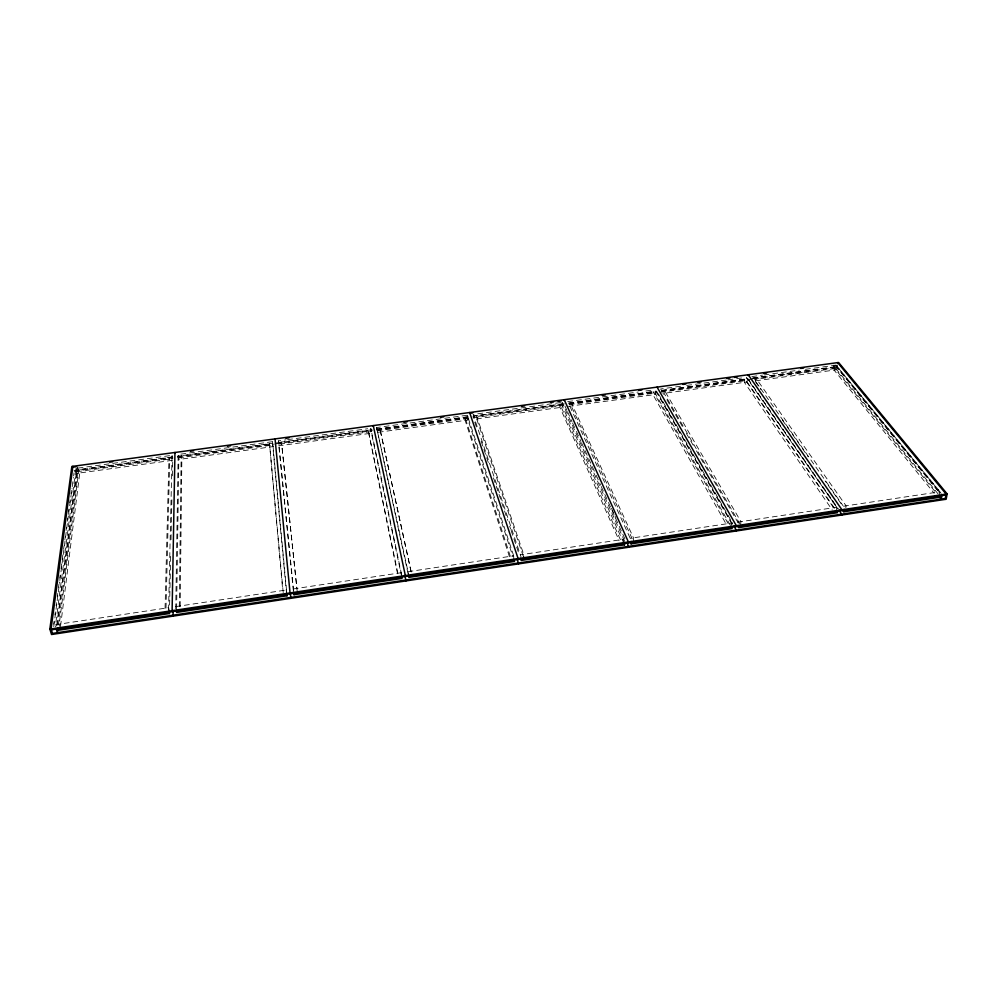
<?xml version="1.0" encoding="UTF-8"?>
<svg xmlns="http://www.w3.org/2000/svg" width="997" height="997" viewBox="0 0 997 997"><rect width="100%" height="100%" fill="white"/><g stroke="black" fill="none" stroke-linecap="round" stroke-linejoin="round"><path stroke-width="0.75" stroke-dasharray="4.99 3.74" d="M180.183 606.562L181.853 459.031L181.142 455.716L179.31 606.076L180.145 609.666M175.721 608.843L178.139 454.507L272.368 441.708L273.066 446.606L178.824 459.443L178.114 456.128L272.517 443.291M176.619 608.656L178.849 457.835L178.139 454.507M623.636 542.842L623.698 539.277L520.347 554.818M168.568 609.915L172.057 455.33L75.984 468.378L55.309 626.963M169.615 605.054L170.724 553.684M171.023 539.664L171.97 496.082M172.406 475.843L172.78 458.657L172.057 455.33M633.394 541.371L633.481 537.807L571.206 402.676L571.244 405.966L632.746 539.963M165.053 608.22L168.979 457.361L169.714 460.689L165.988 608.731M730.315 525.307L655.004 393.005L655.104 389.727L732.459 525.033M731.088 526.653L731.349 523.101L630.216 538.305M834.489 508.258L746.167 380.592L746.417 377.327L836.72 507.261L836.259 510.813M661.572 390.575L747.9 378.835L837.455 508.62M740.646 525.22L740.933 521.655L664.226 390.026L664.102 393.304L739.861 523.874M755.265 380.879L755.539 377.614L846.092 505.853L845.606 509.405M833.941 365.002L833.679 367.17L936.308 493.129M805.439 369.314L836.072 365.151L835.673 368.404L754.642 379.433M837.418 365.052L837.119 367.494L940.208 493.403M60.543 626.191L79.76 472.952L78.863 469.624L59.259 624.134L60.343 627.724M58.312 625.007L78.127 469.911L77.529 467.705M56.63 626.016L77.23 466.596M57.103 625.206L76.881 471.706L75.984 468.378M53.751 626.627L59.633 582.036M59.832 580.491L68.357 515.898M68.556 514.365L72.008 488.218M72.208 486.686L73.429 477.463M73.628 475.918L74.027 472.84M53.688 624.197L54.087 621.119M54.897 614.975L55.309 611.896M56.119 605.752L56.53 602.674M57.34 596.53L57.751 593.452M58.561 587.308L58.973 584.23M59.783 578.086L60.181 575.007M61.004 568.863L62.013 561.174M62.225 559.641L62.836 555.017M63.646 548.873L64.045 545.795M64.867 539.651L65.266 536.573M66.076 530.429L66.487 527.351M67.297 521.207L67.709 518.128M68.519 511.984L68.93 508.906M69.74 502.762L70.151 499.684M70.961 493.54L71.373 490.462M939.224 495.297L939.872 491.758L842.976 506.314L825.117 480.903M55.608 624.67L168.618 607.684L169.478 611.273M175.746 606.612L286.226 590.012L286.837 593.589M293.193 588.965L401.205 572.727L401.592 576.303M408.022 571.705L513.679 555.815L513.829 559.392M737.743 522.141L836.72 507.261M293.405 591.121L278.325 440.898L286.027 439.851M287.572 439.64L367.694 428.76M408.06 573.761L376.629 427.551L467.331 415.226L513.679 555.815M560.563 402.564L473.077 414.453L521.032 556.862M567.729 401.592L638.242 392.02M645.906 390.974L652.038 390.139M680.54 386.275L660.637 388.98L663.79 394.438M686.671 385.44L726.501 380.031M728.034 379.82L744.884 377.539M751.838 376.592L762.555 375.134M764.088 374.922L799.32 370.136M661.46 390.4L747.389 378.723L747.127 381.988L662.868 393.466M74.015 470.472L172.755 457.05M177.379 456.414L272.667 443.466M275.733 443.042L372.205 429.919M376.791 429.296L469.911 416.634M472.952 416.223L564.29 403.797L564.302 404.62L473.002 417.045M568.851 403.187L656.948 391.198M752.523 378.199L837.218 366.684L941.355 493.714M74.239 471.307L172.942 457.872M177.566 457.249L274.337 444.076M275.87 443.864L372.305 430.741M376.891 430.118L469.961 417.456M568.938 403.984L656.911 392.02L732.571 524.21M661.534 391.385L752.461 379.022M753.994 378.81L838.003 367.37M76.881 471.706L172.78 458.657M178.849 457.835L272.916 445.023L286.687 592.044M293.629 590.997L278.861 444.213L371.158 431.651L401.268 574.783M376.991 430.854L467.543 418.528L512.857 556.463M473.276 417.743L562.146 405.642L623 541.433M569.299 404.67L655.004 393.005M660.513 392.257L746.167 380.592M568.427 406.34L655.814 394.438L655.926 391.16L568.39 403.062L572.901 412.92M755.614 380.829L836.782 369.762L837.181 366.51L752.822 377.975L760.848 389.416M836.072 365.151L941.23 493.253M835.05 365.114L939.897 493.191M938.239 494.101L834.514 366.871L834.115 370.136L934.201 493.341M756.162 382.15L759.739 387.247M760.636 388.518L842.926 505.579M782.271 419.911L808.156 456.763M747.9 378.835L838.452 509.018M833.592 507.735L744.659 379.084L744.41 382.362L832.258 510.003M666.906 399.809L674.695 413.257M675.468 414.602L682.471 426.691M686.36 433.421L693.376 445.522M696.479 450.893L738.864 524.073M658.494 393.902L732.633 523.325M728.159 523.575L653.147 391.534L653.047 394.812L726.364 524.434M573.549 414.328L631.126 540.287M611.485 508.246L615.947 518.128M564.938 406.028L566.857 410.266M567.492 411.686L571.954 421.569M572.59 422.977L575.78 430.043M576.416 431.452L580.877 441.335M581.513 442.743L595.533 473.812M596.169 475.22L600.63 485.115M601.266 486.524L625.493 540.187M624.596 541.271L562.096 402.364L562.146 405.642M620.433 539.776L559.928 404.209L559.978 407.499L619.112 540.511M523.313 556.426L476.641 418.852L476.441 415.562L523.674 554.32L523.811 557.884M474.759 422.18L476.728 428.037M481.152 441.222L489.016 464.652M493.44 477.837L507.697 520.309M509.666 526.167L510.651 529.095M511.137 530.566L519.013 553.996M510.339 556.326L464.951 417.12L465.163 420.422L509.542 556.962M411.113 571.73L379.882 428.685L411.786 574.77M376.629 427.551L408.483 573.798M401.654 574.833L370.784 428.349L371.158 431.651M397.803 573.238L368.167 430.28L397.554 573.774M297.268 592.019L281.466 442.07L296.944 588.94M278.325 440.898L278.861 444.213M272.368 441.708L286.426 592.181M283.21 592.567L269.526 443.69L282.737 590.536M467.331 415.226L467.543 418.528M172.02 456.95L75.772 470.036L76.669 473.376L172.755 460.278L172.02 456.95M371.108 429.881L278.487 442.481L279.023 445.796L371.482 433.184L371.108 429.881M467.83 416.734L376.953 429.084L377.327 432.399L468.042 420.024L467.83 416.734M562.757 403.822L473.575 415.948L473.774 419.251L562.807 407.112L562.757 403.822"/><path stroke-width="1.5" d="M176.594 610.201L176.556 612.432L287.036 595.77L286.837 593.589M173.042 610.55L173.166 616.109M520.484 558.382L521.169 560.439L624.533 544.836L624.571 542.468M628.683 547.241L627.425 543.527M628.771 542.779L564.24 399.697L564.252 400.52M57.938 630.328L169.428 613.516L169.478 611.273M731.088 526.653L732.184 528.597L631.051 543.851L631.101 541.483M748.161 375.57L748.224 374.747L842.49 510.564M736.434 530.952L734.178 526.017M736.783 526.503L657.073 387.11M837.617 363.431L837.717 362.621L946.128 494.076L945.119 499.397M57.926 628.073L57.34 632.684L56.231 629.082M49.85 629.107L71.846 466.459L838.602 362.497L947.15 493.926L946.141 499.248L51.52 634.503L49.85 629.107L947.15 493.926M841.892 515.013L839.337 510.29M940.719 497.129L843.811 511.76L844.135 509.38M941.866 495.584L941.205 499.136L939.249 496.73M51.346 629.817L945.954 494.961M293.604 592.318L294.003 594.711L402.028 578.41L401.592 576.303M837.567 512.695L738.578 527.637L737.456 525.693M52.467 633.419L945.293 498.512M75.859 466.783L73.105 467.157L72.881 466.322L51.071 628.92L52.741 634.316M109.658 462.197L112.698 461.785M190.527 451.217L193.605 450.806M227.478 446.207L230.556 445.796M285.94 438.281L289.005 437.857M403.959 422.267L407.013 421.856M440.649 417.282L443.715 416.871M472.752 412.932L469.712 413.344L469.662 412.521L518.378 559.417M521.556 406.315L524.596 405.904M550.531 402.377L553.572 401.965M558.146 401.342L561.199 400.931M602.288 395.36L605.329 394.949M638.79 390.4L641.844 389.989M682.87 384.431L685.899 384.019M698.05 382.362L701.09 381.951M726.9 378.449L729.941 378.037M734.49 377.427L737.531 377.016M763.59 373.476L766.668 373.052M800.603 368.454L803.682 368.03M842.49 509.866L843.811 511.76M630.141 541.87L631.051 543.851M623.636 542.842L624.533 544.836M517.057 558.607L518.552 563.891M513.829 559.392L514.502 561.448L408.845 577.388L408.396 575.281M168.854 611.111L169.428 613.516M172.095 611.622L174.949 452.476L175.123 453.311M404.919 575.468L405.991 580.915M286.625 593.377L287.036 595.77M290.127 593.826L275.06 438.904M290.887 598.312L290.439 594.337M373.377 426.417L373.277 425.594L405.53 576.428M293.791 592.542L294.003 594.711"/></g></svg>
